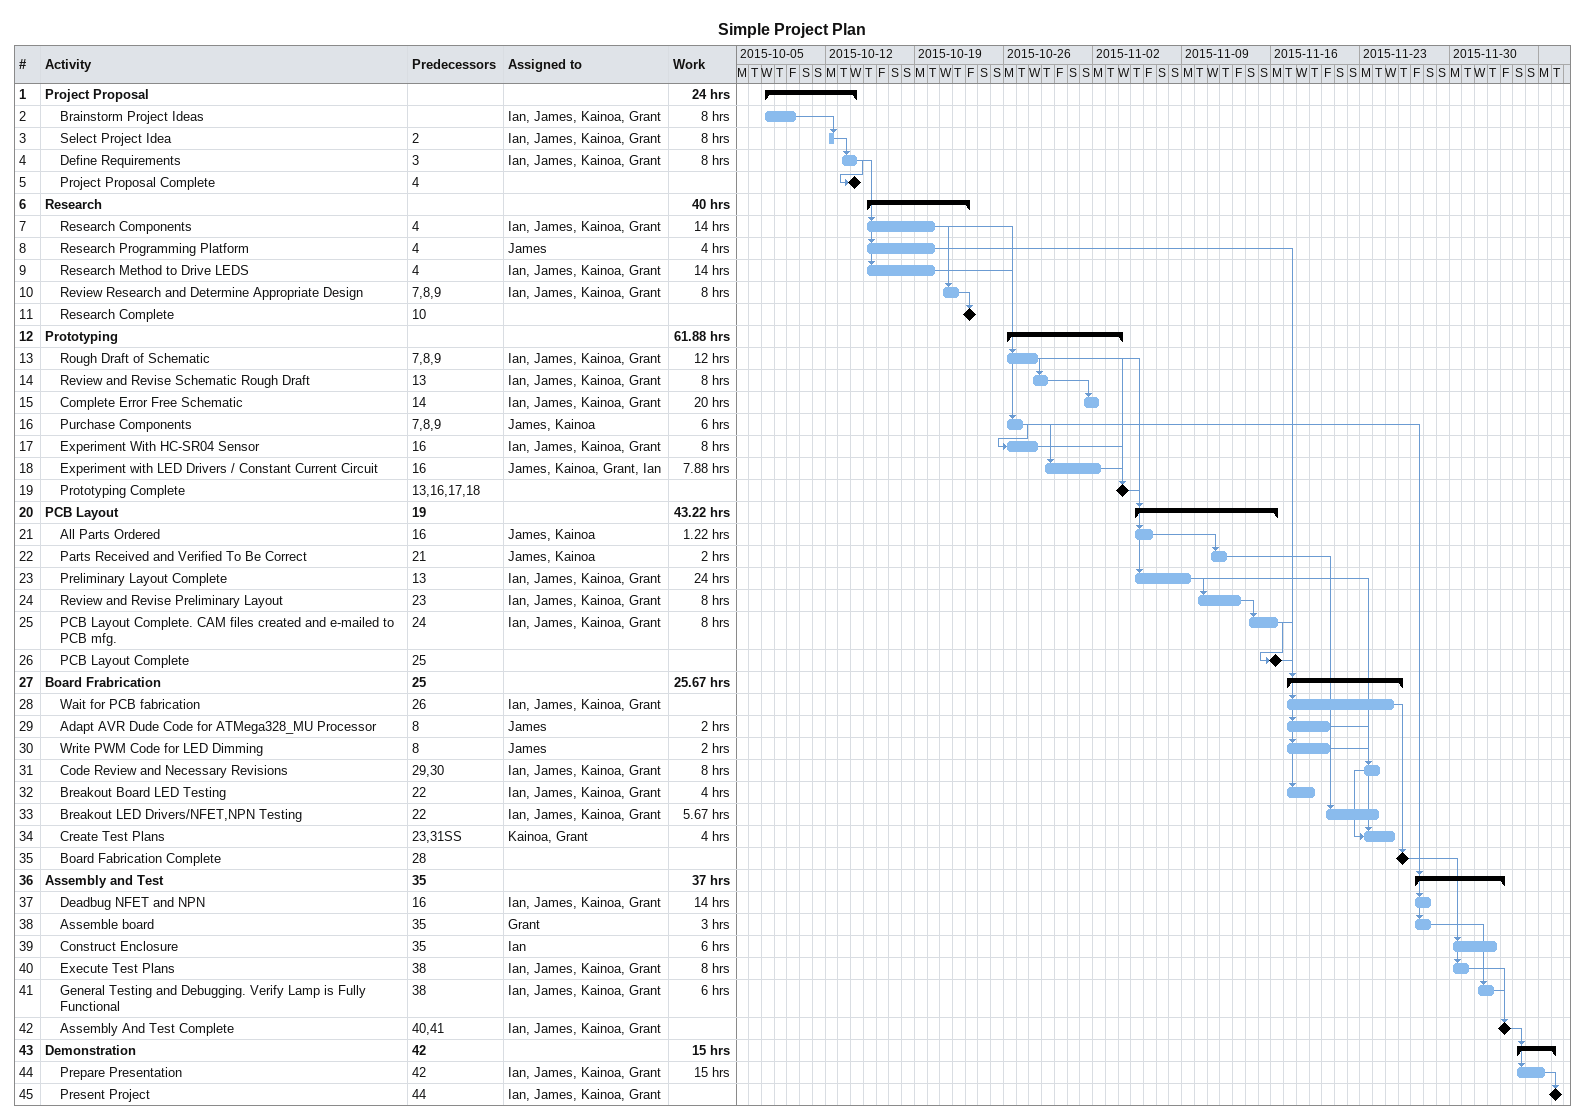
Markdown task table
Simple Project Plan

| ID | Level | Task | Start | Finish | Predecessors | Resources | Work (h) |
|---|---|---|---|---|---|---|---|
| 1 | 1 | **Project Proposal** | 2015-10-07 | 2015-10-14 |  |  | 24 |
| 2 | 2 | Brainstorm Project Ideas | 2015-10-07 | 2015-10-09 |  | Ian, James, Kainoa, Grant | 8 |
| 3 | 2 | Select Project Idea | 2015-10-12 | 2015-10-12 | 2 | Ian, James, Kainoa, Grant | 8 |
| 4 | 2 | Define Requirements | 2015-10-13 | 2015-10-14 | 3 | Ian, James, Kainoa, Grant | 8 |
| 5 | 2 | Project Proposal Complete (milestone) | 2015-10-14 | 2015-10-14 | 4 |  |  |
| 6 | 1 | **Research** | 2015-10-15 | 2015-10-23 |  |  | 40 |
| 7 | 2 | Research Components | 2015-10-15 | 2015-10-20 | 4 | Ian, James, Kainoa, Grant | 14 |
| 8 | 2 | Research Programming Platform | 2015-10-15 | 2015-10-20 | 4 | James | 4 |
| 9 | 2 | Research Method to Drive LEDS | 2015-10-15 | 2015-10-20 | 4 | Ian, James, Kainoa, Grant | 14 |
| 10 | 2 | Review Research and Determine Appropriate Design | 2015-10-21 | 2015-10-22 | 7, 8, 9 | Ian, James, Kainoa, Grant | 8 |
| 11 | 2 | Research Complete (milestone) | 2015-10-23 | 2015-10-23 | 10 |  |  |
| 12 | 1 | **Prototyping** | 2015-10-26 | 2015-11-04 |  |  | 61.88 |
| 13 | 2 | Rough Draft of Schematic | 2015-10-26 | 2015-10-28 | 7, 8, 9 | Ian, James, Kainoa, Grant | 12 |
| 14 | 2 | Review and Revise Schematic Rough Draft | 2015-10-28 | 2015-10-29 | 13 | Ian, James, Kainoa, Grant | 8 |
| 15 | 2 | Complete Error Free Schematic | 2015-11-01 | 2015-11-02 | 14 | Ian, James, Kainoa, Grant | 20 |
| 16 | 2 | Purchase Components | 2015-10-26 | 2015-10-27 | 7, 8, 9 | James, Kainoa | 6 |
| 17 | 2 | Experiment With HC-SR04 Sensor | 2015-10-26 | 2015-10-28 | 16 | Ian, James, Kainoa, Grant | 8 |
| 18 | 2 | Experiment with LED Drivers / Constant Current Circuit | 2015-10-29 | 2015-11-02 | 16 | James, Kainoa, Grant, Ian | 7.88 |
| 19 | 2 | Prototyping Complete (milestone) | 2015-11-04 | 2015-11-04 | 13, 16, 17, 18 |  |  |
| 20 | 1 | **PCB Layout** | 2015-11-05 | 2015-11-16 | 19 |  | 43.22 |
| 21 | 2 | All Parts Ordered | 2015-11-05 | 2015-11-06 | 16 | James, Kainoa | 1.22 |
| 22 | 2 | Parts Received and Verified To Be Correct | 2015-11-11 | 2015-11-12 | 21 | James, Kainoa | 2 |
| 23 | 2 | Preliminary Layout Complete | 2015-11-05 | 2015-11-09 | 13 | Ian, James, Kainoa, Grant | 24 |
| 24 | 2 | Review and Revise Preliminary Layout | 2015-11-10 | 2015-11-13 | 23 | Ian, James, Kainoa, Grant | 8 |
| 25 | 2 | PCB Layout Complete. CAM files created and e-mailed to PCB mfg. | 2015-11-14 | 2015-11-16 | 24 | Ian, James, Kainoa, Grant | 8 |
| 26 | 2 | PCB Layout Complete (milestone) | 2015-11-16 | 2015-11-16 | 25 |  |  |
| 27 | 1 | **Board Frabrication** | 2015-11-17 | 2015-11-26 | 25 |  | 25.67 |
| 28 | 2 | Wait for PCB fabrication | 2015-11-17 | 2015-11-25 | 26 | Ian, James, Kainoa, Grant |  |
| 29 | 2 | Adapt AVR Dude Code for ATMega328_MU Processor | 2015-11-17 | 2015-11-20 | 8 | James | 2 |
| 30 | 2 | Write PWM Code for LED Dimming | 2015-11-17 | 2015-11-20 | 8 | James | 2 |
| 31 | 2 | Code Review and Necessary Revisions | 2015-11-23 | 2015-11-24 | 29, 30 | Ian, James, Kainoa, Grant | 8 |
| 32 | 2 | Breakout Board LED Testing | 2015-11-17 | 2015-11-19 | 22 | Ian, James, Kainoa, Grant | 4 |
| 33 | 2 | Breakout LED Drivers/NFET,NPN Testing | 2015-11-20 | 2015-11-24 | 22 | Ian, James, Kainoa, Grant | 5.67 |
| 34 | 2 | Create Test Plans | 2015-11-23 | 2015-11-25 | 23, 31SS | Kainoa, Grant | 4 |
| 35 | 2 | Board Fabrication Complete (milestone) | 2015-11-26 | 2015-11-26 | 28 |  |  |
| 36 | 1 | **Assembly and Test** | 2015-11-27 | 2015-12-04 | 35 |  | 37 |
| 37 | 2 | Deadbug NFET and NPN | 2015-11-27 | 2015-11-28 | 16 | Ian, James, Kainoa, Grant | 14 |
| 38 | 2 | Assemble board | 2015-11-27 | 2015-11-28 | 35 | Grant | 3 |
| 39 | 2 | Construct Enclosure | 2015-11-30 | 2015-12-03 | 35 | Ian | 6 |
| 40 | 2 | Execute Test Plans | 2015-11-30 | 2015-12-01 | 38 | Ian, James, Kainoa, Grant | 8 |
| 41 | 2 | General Testing and Debugging. Verify Lamp is Fully Functional | 2015-12-02 | 2015-12-03 | 38 | Ian, James, Kainoa, Grant | 6 |
| 42 | 2 | Assembly And Test Complete (milestone) | 2015-12-04 | 2015-12-04 | 40, 41 | Ian, James, Kainoa, Grant |  |
| 43 | 1 | **Demonstration** | 2015-12-05 | 2015-12-08 | 42 |  | 15 |
| 44 | 2 | Prepare Presentation | 2015-12-05 | 2015-12-07 | 42 | Ian, James, Kainoa, Grant | 15 |
| 45 | 2 | Present Project (milestone) | 2015-12-08 | 2015-12-08 | 44 | Ian, James, Kainoa, Grant |  |
